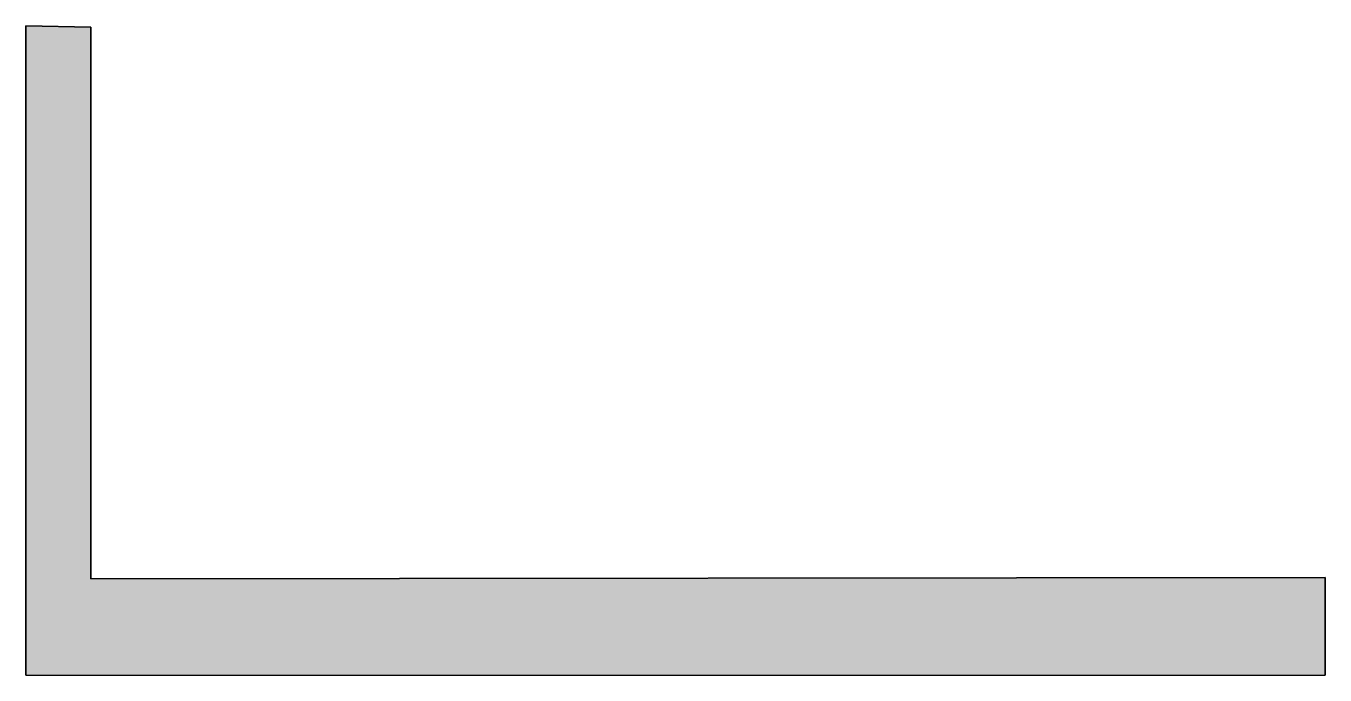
# Model space of a CAD drawing. Extents: x 4.47 to 6.47, y 6.86 to 7.86.
import ezdxf

# ---------------------------------------------------------------- set-up
doc = ezdxf.new("R2010")
doc.units = 0
doc.layers.get('0').update_dxf_attribs({"color": 30, "linetype": 'CONTINUOUS'})

# ---------------------------------------------------------------- blocks, each defined once
blk = doc.blocks.new('*U2')
at = {"linetype": 'CONTINUOUS'}
for p, q in [((4.4666, 7.856), (4.5666, 7.8541)), ((4.4666, 7.8541), (4.4666, 7.856)), ((4.4666, 7.0041), (4.4666, 7.8541)), ((4.5666, 7.8541), (4.5666, 7.0041)), ((4.4666, 6.856), (4.4666, 7.0041)), ((4.5666, 7.0041), (6.4666, 7.006)), ((6.4666, 7.006), (6.4666, 7.0041)), ((6.4666, 7.0041), (6.4666, 6.856))]:
    blk.add_line(p, q, dxfattribs=at)
at = {"linetype": 'CONTINUOUS', "extrusion": (0, 0, -1)}
for points in [[(-4.4666, 7.856), (-4.5666, 7.8541), (-4.4666, 7.8541)], [(-4.4666, 7.8541), (-4.5666, 7.0041), (-4.4666, 7.0041)], [(-4.4666, 7.8541), (-4.5666, 7.8541), (-4.5666, 7.0041)], [(-4.4666, 7.0041), (-6.4666, 6.856), (-4.4666, 6.856)], [(-4.4666, 7.0041), (-6.4666, 7.0041), (-6.4666, 6.856)], [(-6.4666, 7.006), (-6.4666, 7.0041), (-4.5666, 7.0041)]]:
    blk.add_solid(points, dxfattribs=at)

msp = doc.modelspace()

# ---------------------------------------------------------------- linework, layer by layer
for p, q in [((4.4666, 7.856), (4.4666, 6.856)), ((4.5666, 7.8541), (4.4666, 7.856)), ((4.5666, 7.0041), (4.5666, 7.8541)), ((6.4666, 7.006), (4.5666, 7.0041)), ((6.4666, 6.856), (6.4666, 7.006)), ((4.4666, 6.856), (6.4666, 6.856))]:
    msp.add_line(p, q)

# ---------------------------------------------------------------- block references
at = {"linetype": 'CONTINUOUS'}
msp.add_blockref('*U2', (0, 0), dxfattribs=at)

doc.saveas('drawing.dxf')
